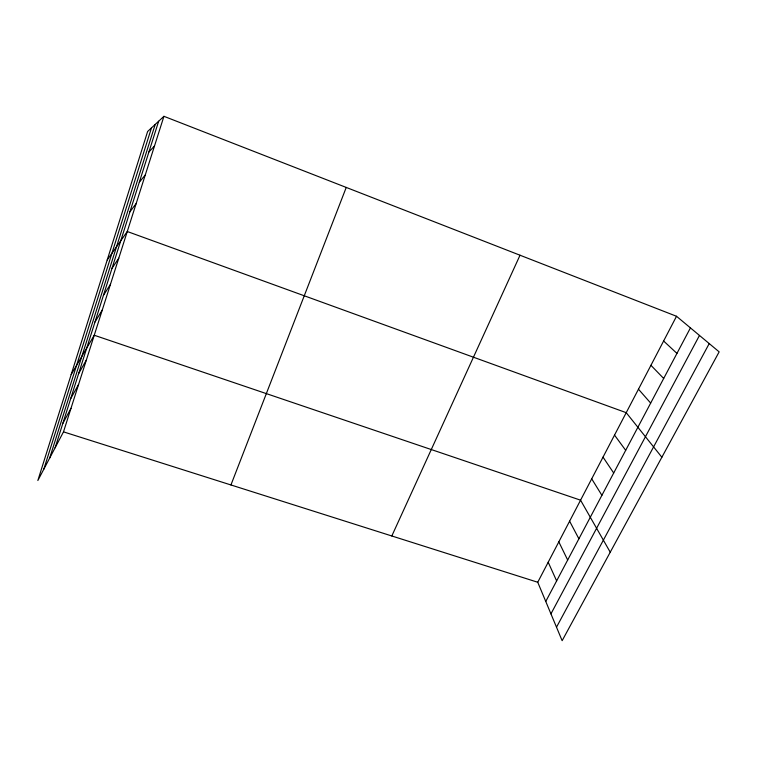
<?xml version="1.0" encoding="UTF-8"?>
<svg xmlns="http://www.w3.org/2000/svg" width="757" height="757" viewBox="0 0 757 757"><rect width="100%" height="100%" fill="white"/><g stroke="black" fill="none" stroke-linecap="round" stroke-linejoin="round"><path stroke-width="1.14" d="M43.821 469.179L151.466 127.924M49.688 458.051L155.213 124.432M55.119 447.737L158.658 121.224M63.493 431.859L163.938 116.313L676.521 316.275L719.15 351.863L562.139 640.687L537.744 582.256L63.493 431.859L37.85 480.515L147.624 131.491L163.938 116.313M230.942 484.953L346.242 187.433M391.814 535.975L520.021 255.223M537.744 582.256L676.521 316.275M545.759 601.465L690.441 327.885M550.945 613.87L699.477 335.436M62.812 423.485L70.978 408.326M556.499 627.193L709.224 343.574M70.638 398.797L78.596 384.395M78.614 373.665L86.355 360.039M71.158 374.611L94.246 335.247L580.562 500.178L610.237 552.194M95.004 321.98L102.28 310.01M103.425 295.41L110.456 284.32M112.008 268.338L118.783 258.156M107.22 259.963L127.271 231.51L626.219 412.679L661.864 457.237M129.949 211.761L136.175 203.538M139.326 182.191L145.249 175.028M148.892 152.015L154.504 145.959M663.615 341.01L676.947 353.405M650.935 365.309L663.69 378.472M638.473 389.202L650.67 403.084M614.523 435.095L625.689 450.33M603.026 457.143L613.69 473.011M591.7 478.831L601.9 495.315M569.605 521.185L578.897 538.814M558.817 541.861L567.674 560.038M548.2 562.214L556.632 580.922"/></g></svg>
